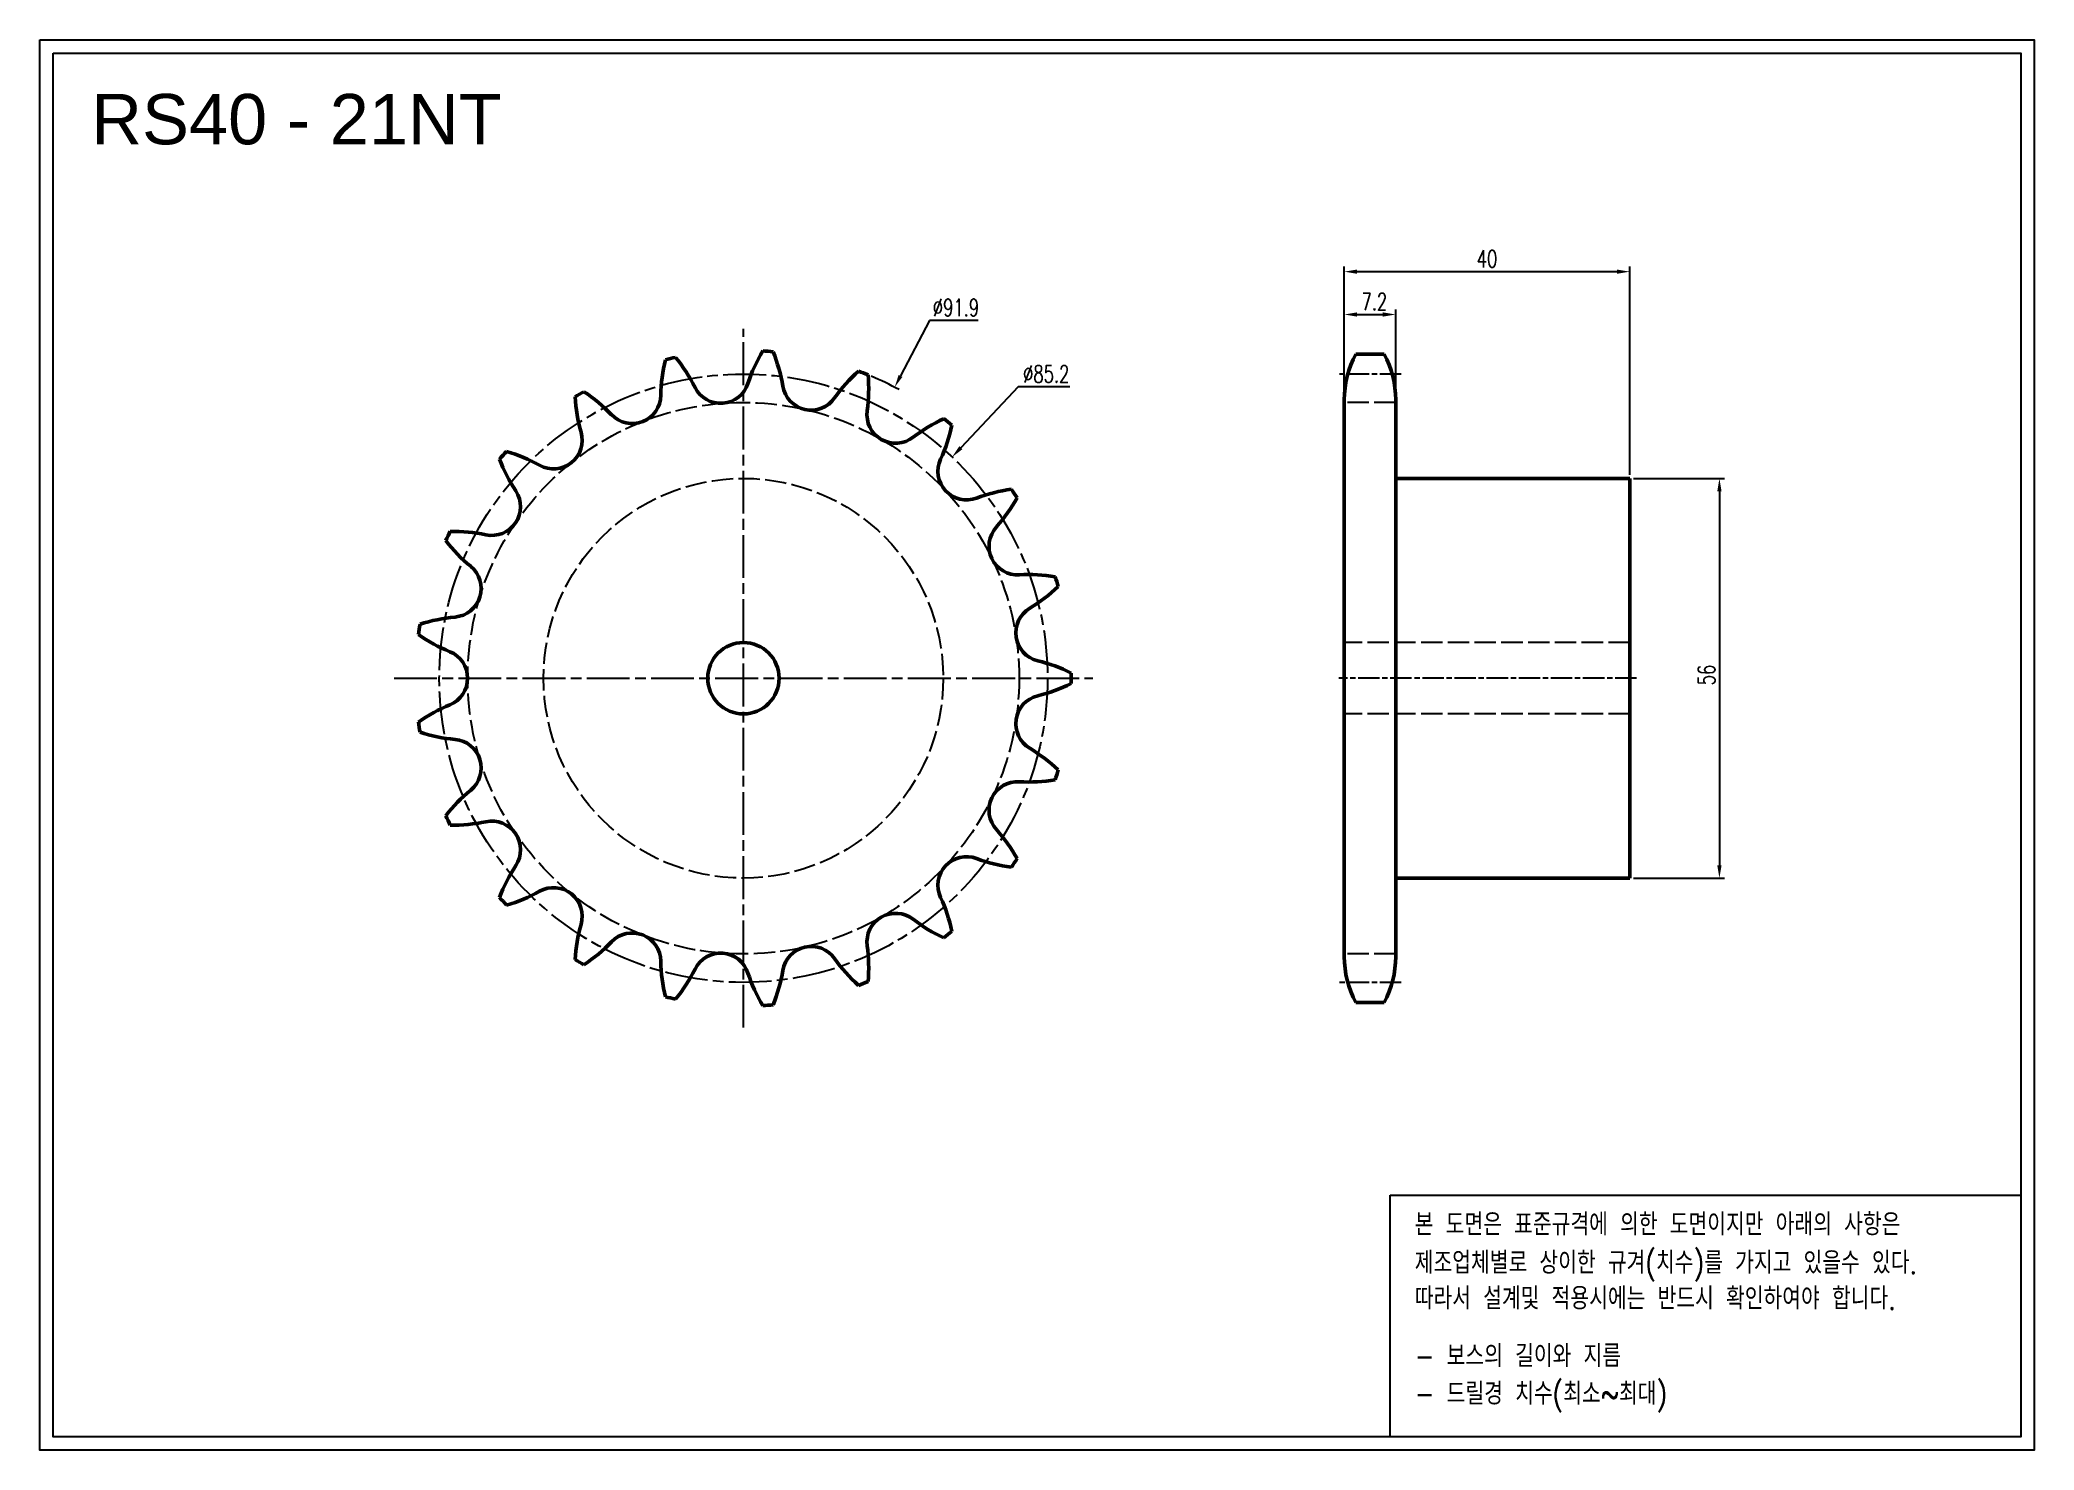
# Model space of a CAD drawing. Header units: millimetres. Extents: x -22056 to -21776, y 1360 to 1558.
import ezdxf

# ---------------------------------------------------------------- set-up
doc = ezdxf.new("R2010")
doc.units = ezdxf.units.MM
for name, pattern in [('AM_ISO02W050', [7.5, 6, -1.5]), ('AM_ISO02W050x2', [3.75, 3, -0.75]), ('AM_ISO08W050', [18, 12, -1.5, 3, -1.5]), ('AM_ISO08W050x2', [9, 6, -0.75, 1.5, -0.75])]:
    doc.linetypes.add(name, pattern=pattern)
for name, color, linetype, lineweight in [('AM_0N', 7, 'Continuous', 50), ('AM_3N', 6, 'AM_ISO02W050', 25), ('AM_7', 4, 'AM_ISO08W050', 25), ('AM_7N', 4, 'AM_ISO08W050', 25)]:
    doc.layers.add(name, color=color, linetype=linetype, lineweight=lineweight)
doc.layers.add('S-DIM', color=7, linetype='Continuous')
doc.styles.add('HAN', font='ROMANS.shx', dxfattribs={"width": 0.7, "bigfont": 'whgtxt.shx'})
doc.styles.add('HSG', font='SIMPLEX.shx', dxfattribs={"width": 0.7, "bigfont": 'HSG.shx'})
doc.styles.get("Standard").update_dxf_attribs({"font": 'arial.ttf'})
doc.dimstyles.new('APP3', dxfattribs={"dimtxt": 2.4, "dimasz": 1.8, "dimexe": 0.7, "dimexo": 0.5, "dimgap": 0.6, "dimtad": 1, "dimtoh": 1, "dimdec": 1, "dimrnd": 0.01, "dimzin": 9, "dimdsep": 46, "dimtxsty": 'HSG', "dimcen": 0, "dimclrd": 1, "dimclre": 1, "dimclrt": 256, "dimazin": 2, "dimtp": 1, "dimtm": 1, "dimtfac": 0.5, "dimtdec": 1, "dimtofl": 0, "dimtmove": 0, "dimatfit": 3, "dimfxl": 0, "dimtvp": 1, "dimtolj": 2, "dimlwd": -1, "dimlwe": -1, "dimarcsym": 0})
doc.dimstyles.new('APP3$0', dxfattribs={"dimtxt": 2.4, "dimasz": 1.8, "dimexe": 0.7, "dimexo": 0.5, "dimgap": 0.6, "dimtad": 1, "dimtoh": 1, "dimdec": 1, "dimrnd": 0.01, "dimzin": 9, "dimdsep": 46, "dimtxsty": 'HSG', "dimcen": 0, "dimclrd": 1, "dimclre": 1, "dimclrt": 256, "dimazin": 2, "dimtp": 1, "dimtm": 1, "dimtfac": 0.5, "dimtdec": 1, "dimtofl": 0, "dimtmove": 0, "dimatfit": 3, "dimfxl": 0, "dimtvp": 1, "dimtolj": 2, "dimlwd": -1, "dimlwe": -1, "dimarcsym": 0})

# ---------------------------------------------------------------- blocks, each defined once
blk = doc.blocks.new('*D1')
at = {"layer": 'Defpoints', "color": 0, "transparency": 16777216}
for p in [(-21935.87, 1508.9), (-21978.25, 1427.37)]:
    blk.add_point(p, dxfattribs=at)
at = {"layer": 'S-DIM', "color": 1, "transparency": 16777216}
for p, q in [((-21931, 1518.27), (-21935.04, 1510.49)), ((-21924.16, 1518.27), (-21931, 1518.27))]:
    blk.add_line(p, q, dxfattribs=at)
blk.add_arc((-21957.06, 1468.14), 45.94, 61.661, 67.04, dxfattribs=at)
blk.add_solid([(-21935.31, 1510.63), (-21934.78, 1510.36), (-21935.87, 1508.9)], dxfattribs=at)
at = {"layer": 'S-DIM', "transparency": 16777216, "insert": (-21927.28, 1520.07), "char_height": 2.4, "attachment_point": 5, "style": 'HSG'}
blk.add_mtext('\\A2;∅91.9', dxfattribs=at)
blk = doc.blocks.new('*D2')
at = {"layer": 'Defpoints', "color": 0, "transparency": 16777216}
for p in [(-21927.82, 1499.13), (-21986.3, 1437.15)]:
    blk.add_point(p, dxfattribs=at)
at = {"layer": 'S-DIM', "color": 1, "transparency": 16777216}
for p, q in [((-21918.55, 1508.96), (-21926.59, 1500.44)), ((-21911.31, 1508.96), (-21918.55, 1508.96))]:
    blk.add_line(p, q, dxfattribs=at)
blk.add_solid([(-21926.81, 1500.64), (-21926.37, 1500.23), (-21927.82, 1499.13)], dxfattribs=at)
at = {"layer": 'S-DIM', "transparency": 16777216, "insert": (-21914.63, 1510.76), "char_height": 2.4, "attachment_point": 5, "style": 'HSG'}
blk.add_mtext('\\A2;∅85.2', dxfattribs=at)
blk = doc.blocks.new('*D3')
at = {"layer": 'Defpoints', "color": 0, "transparency": 16777216}
for p in [(-21865.67, 1519.1), (-21872.87, 1506.77), (-21865.67, 1507.15)]:
    blk.add_point(p, dxfattribs=at)
at = {"layer": 'S-DIM', "color": 1, "transparency": 16777216}
for p, q in [((-21872.87, 1507.27), (-21872.87, 1519.8)), ((-21871.07, 1519.1), (-21867.47, 1519.1)), ((-21865.67, 1507.65), (-21865.67, 1519.8))]:
    blk.add_line(p, q, dxfattribs=at)
for points in [[(-21871.07, 1519.4), (-21871.07, 1518.8), (-21872.87, 1519.1)], [(-21867.47, 1519.4), (-21867.47, 1518.8), (-21865.67, 1519.1)]]:
    blk.add_solid(points, dxfattribs=at)
at = {"layer": 'S-DIM', "transparency": 16777216, "insert": (-21868.66, 1520.9), "char_height": 2.4, "attachment_point": 5, "style": 'HSG'}
blk.add_mtext('\\A2;7.2', dxfattribs=at)
blk = doc.blocks.new('*D4')
at = {"layer": 'Defpoints', "color": 0, "transparency": 16777216}
for p in [(-21832.87, 1525.1), (-21872.87, 1506.77), (-21832.87, 1496.14)]:
    blk.add_point(p, dxfattribs=at)
at = {"layer": 'S-DIM', "color": 1, "transparency": 16777216}
for p, q in [((-21872.87, 1507.27), (-21872.87, 1525.8)), ((-21832.87, 1496.64), (-21832.87, 1525.8)), ((-21871.07, 1525.1), (-21834.67, 1525.1))]:
    blk.add_line(p, q, dxfattribs=at)
for points in [[(-21871.07, 1525.4), (-21871.07, 1524.8), (-21872.87, 1525.1)], [(-21834.67, 1525.4), (-21834.67, 1524.8), (-21832.87, 1525.1)]]:
    blk.add_solid(points, dxfattribs=at)
at = {"layer": 'S-DIM', "transparency": 16777216, "insert": (-21852.87, 1526.9), "char_height": 2.4, "attachment_point": 5, "style": 'HSG'}
blk.add_mtext('\\A2;40', dxfattribs=at)
blk = doc.blocks.new('*D5')
at = {"layer": 'Defpoints', "color": 0, "transparency": 16777216}
for p in [(-21832.87, 1496.14), (-21832.87, 1440.14), (-21820.31, 1440.14)]:
    blk.add_point(p, dxfattribs=at)
at = {"layer": 'S-DIM', "color": 1, "transparency": 16777216}
for p, q in [((-21832.37, 1496.14), (-21819.61, 1496.14)), ((-21820.31, 1494.34), (-21820.31, 1441.94)), ((-21832.37, 1440.14), (-21819.61, 1440.14))]:
    blk.add_line(p, q, dxfattribs=at)
for points in [[(-21820.61, 1494.34), (-21820.01, 1494.34), (-21820.31, 1496.14)], [(-21820.61, 1441.94), (-21820.01, 1441.94), (-21820.31, 1440.14)]]:
    blk.add_solid(points, dxfattribs=at)
at = {"layer": 'S-DIM', "transparency": 16777216, "insert": (-21822.11, 1468.59), "char_height": 2.4, "attachment_point": 5, "rotation": 90, "style": 'HSG'}
blk.add_mtext('\\A2;56', dxfattribs=at)

msp = doc.modelspace()

# ---------------------------------------------------------------- linework, layer by layer
for points in [[(-22055.63, 1557.57), (-21776.22, 1557.57), (-21776.22, 1360), (-22055.63, 1360)], [(-22053.75, 1555.69), (-21778.1, 1555.69), (-21778.1, 1361.88), (-22053.75, 1361.88)]]:
    msp.add_lwpolyline(points, close=True)
at = {"color": 6}
msp.add_lwpolyline([(-21866.42, 1395.72), (-21778.1, 1395.72), (-21778.1, 1361.88), (-21866.42, 1361.88)], close=True, dxfattribs=at)
at = {"layer": 'AM_0N'}
for p, q in [((-21871.25, 1513.55), (-21867.28, 1513.55)), ((-21872.87, 1507.15), (-21872.87, 1429.13)), ((-21865.67, 1507.15), (-21865.67, 1429.13)), ((-21865.67, 1496.14), (-21832.87, 1496.14)), ((-21832.87, 1496.14), (-21832.87, 1440.14)), ((-21865.67, 1440.14), (-21832.87, 1440.14)), ((-21871.25, 1422.73), (-21867.28, 1422.73))]:
    msp.add_line(p, q, dxfattribs=at)
msp.add_circle((-21957.06, 1468.14), 5, dxfattribs=at)
for centre, radius, start, end in [((-21946.69, 1507.51), 21.94, 166.1662, 179.2857), ((-21957.06, 1468.14), 45.94, 101.9493, 103.7649), ((-21983.49, 1499.11), 21.94, 26.4286, 39.5481), ((-21935.54, 1502.7), 21.94, 149.0233, 162.1429), ((-21957.06, 1468.14), 45.94, 84.8065, 86.6221), ((-21973.19, 1505.52), 21.94, 9.2857, 22.4053), ((-21859.37, 1507.15), 13.5, 151.7009, 180), ((-21879.17, 1507.15), 13.5, 0, 28.2991), ((-21960.25, 1510.66), 4.01, 206.4286, 342.1429), ((-21947.57, 1509.71), 4.01, 189.2857, 325), ((-21926.31, 1494.82), 21.94, 131.8804, 145), ((-21957.06, 1468.14), 45.94, 67.6636, 69.4792), ((-21961.45, 1508.62), 21.94, 352.1429, 5.2624), ((-21957.06, 1468.14), 45.94, 119.0922, 120.9078), ((-21958.75, 1508.82), 21.94, 183.309, 196.4286), ((-21991.45, 1489.94), 21.94, 43.5714, 56.691), ((-21972.64, 1507.83), 4.01, 223.5714, 359.2857), ((-21935.74, 1505.07), 4.01, 172.1429, 307.8571), ((-21919.81, 1484.57), 21.94, 114.7376, 127.8571), ((-21949.32, 1508.11), 21.94, 335, 348.1196), ((-21957.06, 1468.14), 45.94, 50.5208, 52.3364), ((-21983.65, 1501.48), 4.01, 240.7143, 16.4286), ((-21957.06, 1468.14), 45.94, 136.2351, 138.0507), ((-21970.67, 1506.51), 21.94, 200.4519, 213.5714), ((-21996.35, 1478.84), 21.94, 60.7143, 73.8338), ((-21925.8, 1497.14), 4.01, 155, 290.7143), ((-21992.3, 1492.16), 4.01, 257.8571, 33.5714), ((-21916.62, 1472.86), 21.94, 97.5947, 110.7143), ((-21937.89, 1504.06), 21.94, 317.8571, 330.9767), ((-21957.06, 1468.14), 45.94, 33.3779, 35.1935), ((-21918.64, 1486.64), 4.01, 137.8571, 273.5714), ((-21957.06, 1468.14), 45.94, 153.3779, 155.1935), ((-21981.38, 1500.8), 21.94, 217.5947, 230.7143), ((-21997.76, 1466.78), 21.94, 77.8571, 90.9767), ((-21997.81, 1480.71), 4.01, 275, 50.7143), ((-21917.02, 1460.73), 21.94, 80.4519, 93.5714), ((-21928.15, 1496.81), 21.94, 300.7143, 313.8338), ((-21957.06, 1468.14), 45.94, 16.2351, 18.0507), ((-21957.06, 1468.14), 45.94, 170.5208, 172.3364), ((-21995.55, 1454.85), 21.94, 95, 108.1196), ((-21914.89, 1474.49), 4.01, 120.7143, 256.4286), ((-21989.92, 1492.18), 21.94, 234.7376, 247.8571), ((-21999.71, 1468.14), 4.01, 292.1429, 67.8571), ((-21920.98, 1449.26), 21.94, 63.309, 76.4286), ((-21920.98, 1487.01), 21.94, 283.5714, 296.691), ((-21957.06, 1468.14), 45.94, 359.0922, 0.9078), ((-21989.92, 1444.09), 21.94, 112.1429, 125.2624), ((-21914.89, 1461.78), 4.01, 103.5714, 239.2857), ((-21957.06, 1468.14), 45.94, 187.6636, 189.4792), ((-21995.55, 1481.42), 21.94, 251.8804, 265), ((-21997.81, 1455.57), 4.01, 309.2857, 85), ((-21928.15, 1439.46), 21.94, 46.1662, 59.2857), ((-21918.64, 1449.63), 4.01, 86.4286, 222.1429), ((-21917.02, 1475.54), 21.94, 266.4286, 279.5481), ((-21957.06, 1468.14), 45.94, 341.9493, 343.7649), ((-21981.38, 1435.48), 21.94, 129.2857, 142.4053), ((-21957.06, 1468.14), 45.94, 204.8065, 206.6221), ((-21997.76, 1469.49), 21.94, 269.0233, 282.1429), ((-21992.3, 1444.11), 4.01, 326.4286, 102.1429), ((-21937.89, 1432.22), 21.94, 29.0233, 42.1429), ((-21970.67, 1429.76), 21.94, 146.4286, 159.5481), ((-21925.8, 1439.13), 4.01, 69.2857, 205), ((-21916.62, 1463.41), 21.94, 249.2857, 262.4053), ((-21957.06, 1468.14), 45.94, 324.8065, 326.6221), ((-21957.06, 1468.14), 45.94, 221.9493, 223.7649), ((-21996.35, 1457.43), 21.94, 286.1662, 299.2857), ((-21983.65, 1434.79), 4.01, 343.5714, 119.2857), ((-21949.32, 1428.16), 21.94, 11.8804, 25), ((-21958.75, 1427.45), 21.94, 163.5714, 176.691), ((-21935.74, 1431.2), 4.01, 52.1429, 187.8571), ((-21919.81, 1451.7), 21.94, 232.1429, 245.2624), ((-21991.45, 1446.33), 21.94, 303.309, 316.4286), ((-21972.64, 1428.44), 4.01, 0.7143, 136.4286), ((-21961.45, 1427.66), 21.94, 354.7376, 7.8571), ((-21957.06, 1468.14), 45.94, 307.6636, 309.4792), ((-21957.06, 1468.14), 45.94, 239.0922, 240.9078), ((-21946.69, 1428.76), 21.94, 180.7143, 193.8338), ((-21960.25, 1425.61), 4.01, 17.8571, 153.5714), ((-21947.57, 1426.56), 4.01, 35, 170.7143), ((-21926.31, 1441.45), 21.94, 215, 228.1196), ((-21859.37, 1429.13), 13.5, 180, 208.2991), ((-21879.17, 1429.13), 13.5, 331.7009, 0), ((-21983.49, 1437.16), 21.94, 320.4519, 333.5714), ((-21935.54, 1433.57), 21.94, 197.8571, 210.9767), ((-21973.19, 1430.75), 21.94, 337.5947, 350.7143), ((-21957.06, 1468.14), 45.94, 290.5208, 292.3364), ((-21957.06, 1468.14), 45.94, 256.2351, 258.0507), ((-21957.06, 1468.14), 45.94, 273.3779, 275.1935)]:
    msp.add_arc(centre, radius, start, end, dxfattribs=at)
at = {"layer": 'AM_3N', "linetype": 'AM_ISO02W050x2'}
for p, q in [((-21865.67, 1506.77), (-21872.87, 1506.77)), ((-21865.67, 1429.51), (-21872.87, 1429.51))]:
    msp.add_line(p, q, dxfattribs=at)
at = {"layer": 'AM_3N', "color": 2, "linetype": 'AM_ISO02W050x2'}
for p, q in [((-21832.87, 1473.14), (-21872.87, 1473.14)), ((-21832.87, 1463.14), (-21872.87, 1463.14))]:
    msp.add_line(p, q, dxfattribs=at)
at = {"layer": 'AM_3N', "linetype": 'AM_ISO02W050x2'}
msp.add_circle((-21957.06, 1468.14), 38.63, dxfattribs=at)
at = {"layer": 'AM_3N', "color": 2, "linetype": 'AM_ISO02W050x2'}
msp.add_circle((-21957.06, 1468.14), 28, dxfattribs=at)
at = {"layer": 'AM_7', "linetype": 'AM_ISO08W050x2'}
msp.add_circle((-21957.06, 1468.14), 42.61, dxfattribs=at)
at = {"layer": 'AM_7N', "linetype": 'AM_ISO08W050x2'}
for p, q in [((-21957.06, 1419.2), (-21957.06, 1517.08)), ((-22006, 1468.14), (-21908.12, 1468.14))]:
    msp.add_line(p, q, dxfattribs=at)
at = {"layer": 'AM_7N', "linetype": 'AM_ISO08W050x2', "ltscale": 0.5}
for p, q in [((-21864.9, 1510.74), (-21873.63, 1510.74)), ((-21831.93, 1468.14), (-21873.63, 1468.14)), ((-21864.9, 1425.53), (-21873.63, 1425.53))]:
    msp.add_line(p, q, dxfattribs=at)

# ---------------------------------------------------------------- texts
msp.add_text('RS40 - 21NT', height=7.056).set_placement((-22048.44, 1542.94))
at = {"color": 6, "style": 'HAN', "width": 0.8}
for s, p in [('본 도면은 표준규격에 의한 도면이지만 아래의 사항은', (-21863, 1390.08)), ('제조업체별로 상이한 규겨(치수)를 가지고 있을수 있다.', (-21863, 1384.7)), ('따라서 설계및 적용시에는 반드시 확인하여야 합니다.', (-21863, 1379.7)), ('- 보스의 길이와 지름', (-21863, 1371.65)), ('- 드릴경 치수(최소~최대)', (-21863, 1366.36))]:
    msp.add_text(s, height=3.1054, dxfattribs=at).set_placement(p)

# ---------------------------------------------------------------- dimensions: what is measured, and where the dimension line sits
at = {"layer": 'S-DIM'}
dim = msp.add_linear_dim(base=(-21832.87, 1525.1), p1=(-21872.87, 1506.77), p2=(-21832.87, 1496.14), dimstyle='APP3$0', dxfattribs=at)
dim.commit()
dim.dimension.update_dxf_attribs({"geometry": '*D4', "text_midpoint": (-21852.87, 1526.9)})
at = {"layer": 'S-DIM', "color": 3}
for p1, p2, picture, middle in [((-21978.25, 1427.37), (-21935.87, 1508.9), '*D1', (-21927.28, 1518.27)), ((-21986.3, 1437.15), (-21927.82, 1499.13), '*D2', (-21914.63, 1508.96))]:
    dim = msp.add_diameter_dim_2p(p1=p1, p2=p2, dimstyle='APP3', dxfattribs=at)
    dim.commit()
    dim.dimension.update_dxf_attribs({"geometry": picture, "text_midpoint": middle, "dimtype": 131})
at = {"layer": 'S-DIM'}
dim = msp.add_linear_dim(base=(-21865.67, 1519.1), p1=(-21872.87, 1506.77), p2=(-21865.67, 1507.15), dimstyle='APP3$0', dxfattribs=at)
dim.commit()
dim.dimension.update_dxf_attribs({"geometry": '*D3', "text_midpoint": (-21868.66, 1519.1), "dimtype": 128})
dim = msp.add_linear_dim(base=(-21820.31, 1440.14), p1=(-21832.87, 1496.14), p2=(-21832.87, 1440.14), angle=90, dimstyle='APP3$0', dxfattribs=at)
dim.commit()
dim.dimension.update_dxf_attribs({"geometry": '*D5', "text_midpoint": (-21820.31, 1468.59), "dimtype": 128})

doc.saveas('drawing.dxf')
